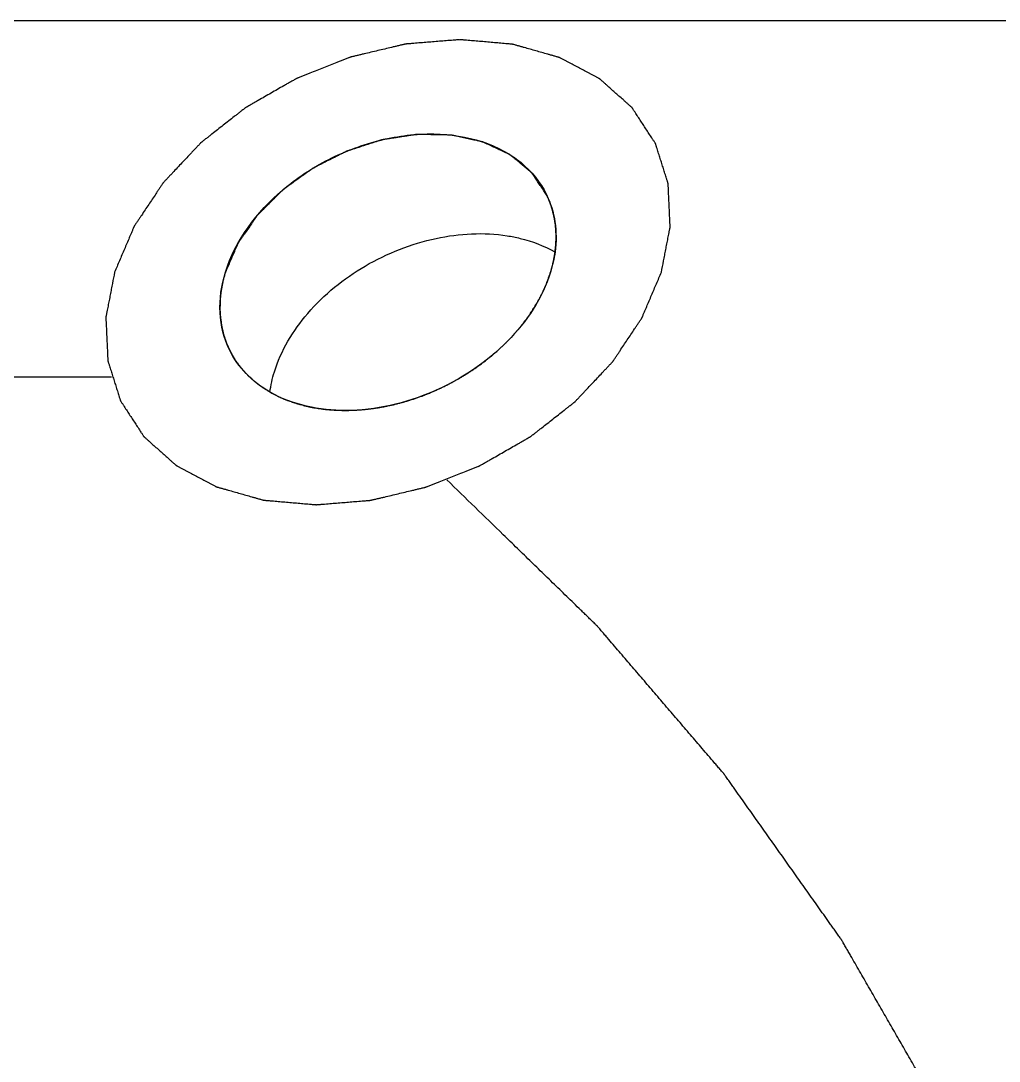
# Model space of a CAD drawing. Header units: millimetres. Extents: x 0 to 420, y 0 to 297.
# Drawn here: x 109.71 to 115.81, y 235.96 to 242.45 of the extents above; entities that cross this region are included whole.
import ezdxf

# ---------------------------------------------------------------- set-up
doc = ezdxf.new("R2010")
doc.units = ezdxf.units.MM
doc.header["$LTSCALE"] = 23.1
doc.layers.get('0').update_dxf_attribs({"linetype": 'CONTINUOUS'})

msp = doc.modelspace()

# ---------------------------------------------------------------- linework, layer by layer
at = {"color": 7, "linetype": 'CONTINUOUS'}
msp.add_line((116.1939, 242.447), (108.3429, 242.447), dxfattribs=at)
at = {"color": 4, "linetype": 'CONTINUOUS'}
msp.add_line((110.2758, 240.2262), (85.6849, 240.2262), dxfattribs=at)
for points, knots in [([(113.7024, 240.8803), (113.707, 240.9038), (113.7138, 240.939), (113.7229, 240.9859), (113.7297, 241.0211), (113.7365, 241.0563), (113.7422, 241.0856), (113.7467, 241.109), (113.7496, 241.1237), (113.7518, 241.1354), (113.7535, 241.1442), (113.7549, 241.1515), (113.756, 241.1567), (113.7565, 241.1596), (113.7571, 241.1618), (113.7568, 241.1639), (113.7567, 241.1668), (113.7565, 241.1717), (113.7562, 241.1787), (113.7558, 241.1872), (113.7553, 241.1985), (113.7546, 241.2126), (113.7536, 241.2351), (113.7523, 241.2633), (113.7507, 241.2972), (113.7492, 241.331), (113.7479, 241.3592), (113.7468, 241.3818), (113.7462, 241.3959), (113.7457, 241.4072), (113.7453, 241.4156), (113.7449, 241.4227), (113.7448, 241.4276), (113.7446, 241.4304), (113.7447, 241.4326), (113.7438, 241.4345), (113.7431, 241.4371), (113.7416, 241.4417), (113.7396, 241.4482), (113.7371, 241.456), (113.7338, 241.4664), (113.7297, 241.4794), (113.7231, 241.5002), (113.7149, 241.5262), (113.705, 241.5574), (113.6952, 241.5886), (113.6869, 241.6147), (113.6803, 241.6355), (113.6762, 241.6485), (113.6729, 241.6589), (113.6705, 241.6667), (113.6684, 241.6732), (113.667, 241.6777), (113.6661, 241.6803), (113.6657, 241.6823), (113.6644, 241.684), (113.6629, 241.6864), (113.6602, 241.6904), (113.6565, 241.6962), (113.6519, 241.7032), (113.6458, 241.7125), (113.6383, 241.7241), (113.6261, 241.7426), (113.611, 241.7658), (113.5928, 241.7937), (113.5746, 241.8215), (113.5594, 241.8447), (113.5473, 241.8633), (113.5397, 241.8749), (113.5336, 241.8842), (113.5291, 241.8911), (113.5253, 241.8969), (113.5227, 241.901), (113.5211, 241.9033), (113.5201, 241.9051), (113.5184, 241.9064), (113.5163, 241.9083), (113.5126, 241.9116), (113.5074, 241.9163), (113.5011, 241.9219), (113.4927, 241.9294), (113.4822, 241.9387), (113.4654, 241.9537), (113.4444, 241.9724), (113.4192, 241.9948), (113.3941, 242.0172), (113.3731, 242.0359), (113.3563, 242.0509), (113.3458, 242.0603), (113.3374, 242.0677), (113.3311, 242.0733), (113.3258, 242.078), (113.3222, 242.0813), (113.32, 242.0831), (113.3186, 242.0847), (113.3165, 242.0856), (113.3139, 242.087), (113.3093, 242.0894), (113.3028, 242.0929), (113.2949, 242.0971), (113.2844, 242.1027), (113.2713, 242.1096), (113.2503, 242.1208), (113.2241, 242.1347), (113.1926, 242.1514), (113.1611, 242.1681), (113.1349, 242.182), (113.1139, 242.1932), (113.1008, 242.2001), (113.0903, 242.2057), (113.0825, 242.2099), (113.0759, 242.2133), (113.0713, 242.2158), (113.0687, 242.2171), (113.0668, 242.2183), (113.0644, 242.2188), (113.0614, 242.2197), (113.056, 242.2212), (113.0484, 242.2234), (113.0393, 242.226), (113.0271, 242.2294), (113.0119, 242.2337), (112.9875, 242.2406), (112.957, 242.2492), (112.9205, 242.2596), (112.8839, 242.2699), (112.8535, 242.2785), (112.8291, 242.2854), (112.8139, 242.2897), (112.8017, 242.2931), (112.7925, 242.2957), (112.7849, 242.2979), (112.7796, 242.2994), (112.7765, 242.3002), (112.7743, 242.301), (112.7717, 242.3011), (112.7683, 242.3014), (112.7623, 242.3019), (112.7538, 242.3027), (112.7435, 242.3036), (112.7298, 242.3048), (112.7128, 242.3063), (112.6854, 242.3086), (112.6513, 242.3116), (112.6103, 242.3152), (112.5693, 242.3188), (112.5351, 242.3217), (112.5078, 242.3241), (112.4907, 242.3256), (112.477, 242.3268), (112.4668, 242.3277), (112.4582, 242.3284), (112.4523, 242.329), (112.4488, 242.3292), (112.4463, 242.3296), (112.4436, 242.3292), (112.4401, 242.329), (112.4339, 242.3285), (112.4251, 242.3278), (112.4145, 242.3269), (112.4003, 242.3258), (112.3826, 242.3243), (112.3543, 242.322), (112.319, 242.3191), (112.2765, 242.3157), (112.2341, 242.3122), (112.1987, 242.3094), (112.1704, 242.3071), (112.1528, 242.3056), (112.1386, 242.3045), (112.128, 242.3036), (112.1192, 242.3029), (112.113, 242.3024), (112.1094, 242.3021), (112.1068, 242.302), (112.1041, 242.3012), (112.1005, 242.3004), (112.0943, 242.2989), (112.0853, 242.2968), (112.0746, 242.2942), (112.0603, 242.2908), (112.0424, 242.2866), (112.0137, 242.2798), (111.9779, 242.2712), (111.935, 242.261), (111.892, 242.2508), (111.8562, 242.2423), (111.8276, 242.2355), (111.8097, 242.2312), (111.7954, 242.2278), (111.7846, 242.2253), (111.7757, 242.2231), (111.7694, 242.2217), (111.7659, 242.2208), (111.7631, 242.2203), (111.7606, 242.2191), (111.7571, 242.2177), (111.751, 242.2153), (111.7422, 242.2119), (111.7318, 242.2077), (111.7178, 242.2022), (111.7004, 242.1953), (111.6725, 242.1842), (111.6377, 242.1704), (111.5958, 242.1538), (111.554, 242.1372), (111.5191, 242.1233), (111.4912, 242.1123), (111.4738, 242.1053), (111.4599, 242.0998), (111.4494, 242.0957), (111.4407, 242.0922), (111.4346, 242.0898), (111.4311, 242.0884), (111.4285, 242.0875), (111.426, 242.0859), (111.4227, 242.0841), (111.4169, 242.0807), (111.4086, 242.076), (111.3987, 242.0703), (111.3854, 242.0627), (111.3688, 242.0532), (111.3423, 242.038), (111.3091, 242.019), (111.2694, 241.9962), (111.2296, 241.9734), (111.1964, 241.9544), (111.1699, 241.9392), (111.1533, 241.9297), (111.1401, 241.9221), (111.1301, 241.9164), (111.1218, 241.9117), (111.116, 241.9084), (111.1127, 241.9064), (111.1101, 241.9051), (111.1081, 241.9033), (111.1051, 241.9011), (111.1001, 241.8971), (111.0928, 241.8914), (111.0841, 241.8846), (111.0725, 241.8754), (111.058, 241.8641), (111.0348, 241.8459), (111.0057, 241.8231), (110.9709, 241.7958), (110.9361, 241.7685), (110.9071, 241.7457), (110.8839, 241.7275), (110.8693, 241.7161), (110.8577, 241.707), (110.849, 241.7002), (110.8418, 241.6945), (110.8367, 241.6905), (110.8338, 241.6882), (110.8315, 241.6866), (110.8298, 241.6845), (110.8273, 241.682), (110.8231, 241.6774), (110.817, 241.6709), (110.8097, 241.6631), (110.7999, 241.6527), (110.7877, 241.6398), (110.7682, 241.619), (110.7438, 241.593), (110.7145, 241.5619), (110.6853, 241.5307), (110.6609, 241.5047), (110.6413, 241.484), (110.6291, 241.471), (110.6194, 241.4606), (110.6121, 241.4528), (110.606, 241.4463), (110.6017, 241.4418), (110.5993, 241.4392), (110.5973, 241.4373), (110.5961, 241.4351), (110.5941, 241.4323), (110.5909, 241.4274), (110.5861, 241.4203), (110.5805, 241.4119), (110.573, 241.4006), (110.5635, 241.3865), (110.5485, 241.364), (110.5296, 241.3358), (110.507, 241.302), (110.4844, 241.2682), (110.4656, 241.24), (110.4505, 241.2175), (110.4411, 241.2034), (110.4336, 241.1921), (110.4279, 241.1837), (110.4232, 241.1766), (110.4199, 241.1717), (110.4181, 241.1689), (110.4165, 241.1668), (110.4157, 241.1645), (110.4144, 241.1616), (110.4122, 241.1563), (110.409, 241.1489), (110.4052, 241.1399), (110.4001, 241.128), (110.3937, 241.1131), (110.3835, 241.0892), (110.3708, 241.0594), (110.3556, 241.0236), (110.3403, 240.9878), (110.3199, 240.94), (110.3047, 240.9042), (110.2945, 240.8803)], [0, 0, 0, 0, 0.015625, 0.023438, 0.03125, 0.039062, 0.046875, 0.050781, 0.054688, 0.056641, 0.058594, 0.060547, 0.061523, 0.062012, 0.0625, 0.062988, 0.063477, 0.064453, 0.066406, 0.068359, 0.070312, 0.074219, 0.078125, 0.085938, 0.09375, 0.101562, 0.109375, 0.113281, 0.117188, 0.119141, 0.121094, 0.123047, 0.124023, 0.124512, 0.125, 0.125488, 0.125977, 0.126953, 0.128906, 0.130859, 0.132812, 0.136719, 0.140625, 0.148438, 0.15625, 0.164062, 0.171875, 0.175781, 0.179688, 0.181641, 0.183594, 0.185547, 0.186523, 0.187012, 0.1875, 0.187988, 0.188477, 0.189453, 0.191406, 0.193359, 0.195312, 0.199219, 0.203125, 0.210938, 0.21875, 0.226562, 0.234375, 0.238281, 0.242188, 0.244141, 0.246094, 0.248047, 0.249023, 0.249512, 0.25, 0.250488, 0.250977, 0.251953, 0.253906, 0.255859, 0.257812, 0.261719, 0.265625, 0.273438, 0.28125, 0.289062, 0.296875, 0.300781, 0.304688, 0.306641, 0.308594, 0.310547, 0.311523, 0.312012, 0.3125, 0.312988, 0.313477, 0.314453, 0.316406, 0.318359, 0.320312, 0.324219, 0.328125, 0.335938, 0.34375, 0.351562, 0.359375, 0.363281, 0.367188, 0.369141, 0.371094, 0.373047, 0.374023, 0.374512, 0.375, 0.375488, 0.375977, 0.376953, 0.378906, 0.380859, 0.382812, 0.386719, 0.390625, 0.398438, 0.40625, 0.414062, 0.421875, 0.425781, 0.429688, 0.431641, 0.433594, 0.435547, 0.436523, 0.437012, 0.4375, 0.437988, 0.438477, 0.439453, 0.441406, 0.443359, 0.445312, 0.449219, 0.453125, 0.460938, 0.46875, 0.476562, 0.484375, 0.488281, 0.492188, 0.494141, 0.496094, 0.498047, 0.499023, 0.499512, 0.5, 0.500488, 0.500977, 0.501953, 0.503906, 0.505859, 0.507812, 0.511719, 0.515625, 0.523438, 0.53125, 0.539062, 0.546875, 0.550781, 0.554688, 0.556641, 0.558594, 0.560547, 0.561523, 0.562012, 0.5625, 0.562988, 0.563477, 0.564453, 0.566406, 0.568359, 0.570312, 0.574219, 0.578125, 0.585938, 0.59375, 0.601562, 0.609375, 0.613281, 0.617188, 0.619141, 0.621094, 0.623047, 0.624023, 0.624512, 0.625, 0.625488, 0.625977, 0.626953, 0.628906, 0.630859, 0.632812, 0.636719, 0.640625, 0.648438, 0.65625, 0.664062, 0.671875, 0.675781, 0.679688, 0.681641, 0.683594, 0.685547, 0.686523, 0.687012, 0.6875, 0.687988, 0.688477, 0.689453, 0.691406, 0.693359, 0.695312, 0.699219, 0.703125, 0.710938, 0.71875, 0.726562, 0.734375, 0.738281, 0.742188, 0.744141, 0.746094, 0.748047, 0.749023, 0.749512, 0.75, 0.750488, 0.750977, 0.751953, 0.753906, 0.755859, 0.757812, 0.761719, 0.765625, 0.773438, 0.78125, 0.789062, 0.796875, 0.800781, 0.804688, 0.806641, 0.808594, 0.810547, 0.811523, 0.812012, 0.8125, 0.812988, 0.813477, 0.814453, 0.816406, 0.818359, 0.820312, 0.824219, 0.828125, 0.835938, 0.84375, 0.851562, 0.859375, 0.863281, 0.867188, 0.869141, 0.871094, 0.873047, 0.874023, 0.874512, 0.875, 0.875488, 0.875977, 0.876953, 0.878906, 0.880859, 0.882812, 0.886719, 0.890625, 0.898438, 0.90625, 0.914062, 0.921875, 0.925781, 0.929688, 0.931641, 0.933594, 0.935547, 0.936523, 0.937012, 0.9375, 0.937988, 0.938477, 0.939453, 0.941406, 0.943359, 0.945312, 0.949219, 0.953125, 0.960938, 0.96875, 0.976562, 0.984375, 1, 1, 1, 1]), ([(112.9873, 241.3623), (112.9756, 241.3795), (112.958, 241.4054), (112.9376, 241.4356), (112.9259, 241.4528), (112.9171, 241.4658), (112.9098, 241.4765), (112.904, 241.4852), (112.9003, 241.4905), (112.8974, 241.4949), (112.8955, 241.4975), (112.8942, 241.4998), (112.8927, 241.5011), (112.8911, 241.5024), (112.8879, 241.5051), (112.8832, 241.509), (112.8768, 241.5143), (112.8705, 241.5196), (112.862, 241.5266), (112.8473, 241.5389), (112.8261, 241.5565), (112.805, 241.5741), (112.7902, 241.5864), (112.7818, 241.5934), (112.7755, 241.5987), (112.7691, 241.6039), (112.7644, 241.6079), (112.7612, 241.6105), (112.7596, 241.6119), (112.758, 241.6131), (112.7552, 241.6142), (112.7519, 241.6158), (112.7466, 241.6183), (112.74, 241.6214), (112.7294, 241.6264), (112.7162, 241.6326), (112.7003, 241.64), (112.6844, 241.6475), (112.6685, 241.6549), (112.6526, 241.6623), (112.6367, 241.6698), (112.6235, 241.676), (112.6129, 241.6809), (112.6049, 241.6847), (112.5983, 241.6878), (112.5937, 241.69), (112.591, 241.6911), (112.5891, 241.6922), (112.5867, 241.6926), (112.5837, 241.6933), (112.5783, 241.6944), (112.5707, 241.6961), (112.5615, 241.6981), (112.5492, 241.7008), (112.5339, 241.7041), (112.5155, 241.7081), (112.4971, 241.7121), (112.4787, 241.7161), (112.4603, 241.7201), (112.4419, 241.7242), (112.4266, 241.7275), (112.4143, 241.7302), (112.4067, 241.7318), (112.4005, 241.7332), (112.3967, 241.734), (112.3937, 241.7347), (112.3904, 241.7349), (112.3845, 241.735), (112.3762, 241.7352), (112.3628, 241.7354), (112.3461, 241.7357), (112.3193, 241.7363), (112.2859, 241.7369), (112.2524, 241.7375), (112.2257, 241.7381), (112.209, 241.7384), (112.1956, 241.7387), (112.1872, 241.7388), (112.1814, 241.739), (112.178, 241.7389), (112.1746, 241.7383), (112.1703, 241.7377), (112.1635, 241.7366), (112.155, 241.7353), (112.1413, 241.7332), (112.1242, 241.7305), (112.1038, 241.7274), (112.0833, 241.7242), (112.0628, 241.721), (112.0423, 241.7179), (112.0218, 241.7147), (112.0048, 241.712), (111.9911, 241.7099), (111.9809, 241.7084), (111.9723, 241.707), (111.9664, 241.7061), (111.9629, 241.7055), (111.9604, 241.7053), (111.9578, 241.7043), (111.9544, 241.7033), (111.9483, 241.7013), (111.9397, 241.6985), (111.9294, 241.6952), (111.9156, 241.6907), (111.8984, 241.6851), (111.8777, 241.6785), (111.8571, 241.6718), (111.8364, 241.6651), (111.8158, 241.6584), (111.7951, 241.6517), (111.7779, 241.6462), (111.7641, 241.6417), (111.7555, 241.6389), (111.7486, 241.6367), (111.7443, 241.6353), (111.7408, 241.6342), (111.7376, 241.6327), (111.7319, 241.6298), (111.7237, 241.6257), (111.7107, 241.6191), (111.6944, 241.6109), (111.6683, 241.5977), (111.6357, 241.5812), (111.6031, 241.5648), (111.577, 241.5516), (111.5607, 241.5434), (111.5476, 241.5368), (111.5395, 241.5327), (111.5337, 241.5298), (111.5305, 241.5281), (111.5277, 241.5259), (111.524, 241.5233), (111.5181, 241.5191), (111.5108, 241.5139), (111.4991, 241.5054), (111.4844, 241.4949), (111.4668, 241.4823), (111.4492, 241.4697), (111.4316, 241.4571), (111.4141, 241.4445), (111.3965, 241.4318), (111.3818, 241.4213), (111.3701, 241.4129), (111.3613, 241.4066), (111.354, 241.4013), (111.3488, 241.3977), (111.3459, 241.3955), (111.3436, 241.3941), (111.3419, 241.3921), (111.3394, 241.3897), (111.3351, 241.3853), (111.3289, 241.3792), (111.3215, 241.3718), (111.3116, 241.3619), (111.2993, 241.3496), (111.2845, 241.3348), (111.2696, 241.32), (111.2548, 241.3052), (111.24, 241.2904), (111.2252, 241.2756), (111.2129, 241.2633), (111.203, 241.2534), (111.1968, 241.2473), (111.1918, 241.2424), (111.1888, 241.2392), (111.1862, 241.2368), (111.1842, 241.2342), (111.181, 241.2294), (111.1762, 241.2226), (111.1686, 241.2117), (111.1591, 241.1981), (111.144, 241.1764), (111.125, 241.1492), (111.1061, 241.1221), (111.0909, 241.1003), (111.0814, 241.0868), (111.0738, 241.0759), (111.0691, 241.0691), (111.0658, 241.0644), (111.064, 241.0616), (111.0629, 241.0587), (111.0613, 241.0552), (111.0588, 241.0495), (111.0557, 241.0424), (111.0508, 241.031), (111.0446, 241.0168), (111.0372, 240.9998), (111.0273, 240.977), (111.01, 240.9372), (110.9952, 240.9031), (110.9853, 240.8803)], [0, 0, 0, 0, 0.03125, 0.046875, 0.054688, 0.0625, 0.070312, 0.074219, 0.078125, 0.080078, 0.082031, 0.083008, 0.083984, 0.084961, 0.085938, 0.089844, 0.09375, 0.097656, 0.101562, 0.109375, 0.125, 0.140625, 0.148438, 0.152344, 0.15625, 0.160156, 0.164062, 0.165039, 0.166016, 0.166992, 0.167969, 0.169922, 0.171875, 0.175781, 0.179688, 0.1875, 0.195312, 0.203125, 0.210938, 0.21875, 0.226562, 0.234375, 0.238281, 0.242188, 0.246094, 0.248047, 0.249023, 0.25, 0.250977, 0.251953, 0.253906, 0.257812, 0.261719, 0.265625, 0.273438, 0.28125, 0.289062, 0.296875, 0.304688, 0.3125, 0.320312, 0.324219, 0.328125, 0.330078, 0.332031, 0.333008, 0.333984, 0.335938, 0.339844, 0.34375, 0.351562, 0.359375, 0.375, 0.390625, 0.398438, 0.40625, 0.410156, 0.414062, 0.416016, 0.416992, 0.417969, 0.419922, 0.421875, 0.425781, 0.429688, 0.4375, 0.445312, 0.453125, 0.460938, 0.46875, 0.476562, 0.484375, 0.488281, 0.492188, 0.496094, 0.498047, 0.499023, 0.5, 0.500977, 0.501953, 0.503906, 0.507812, 0.511719, 0.515625, 0.523438, 0.53125, 0.539062, 0.546875, 0.554688, 0.5625, 0.570312, 0.574219, 0.578125, 0.580078, 0.582031, 0.583008, 0.583984, 0.585938, 0.589844, 0.59375, 0.601562, 0.609375, 0.625, 0.640625, 0.648438, 0.65625, 0.660156, 0.664062, 0.666016, 0.666992, 0.667969, 0.669922, 0.671875, 0.675781, 0.679688, 0.6875, 0.695312, 0.703125, 0.710938, 0.71875, 0.726562, 0.734375, 0.738281, 0.742188, 0.746094, 0.748047, 0.749023, 0.75, 0.750977, 0.751953, 0.753906, 0.757812, 0.761719, 0.765625, 0.773438, 0.78125, 0.789062, 0.796875, 0.804688, 0.8125, 0.820312, 0.824219, 0.828125, 0.830078, 0.832031, 0.833008, 0.833984, 0.835938, 0.839844, 0.84375, 0.851562, 0.859375, 0.875, 0.890625, 0.898438, 0.90625, 0.910156, 0.914062, 0.916016, 0.916992, 0.917969, 0.919922, 0.921875, 0.925781, 0.929688, 0.9375, 0.945312, 0.953125, 0.96875, 1, 1, 1, 1]), ([(113.0414, 241.177), (113.0408, 241.1808), (113.0397, 241.1885), (113.0382, 241.1982), (113.0372, 241.2049), (113.0366, 241.2088), (113.0357, 241.213), (113.0347, 241.2181), (113.0334, 241.2243), (113.0322, 241.2306), (113.0311, 241.2357), (113.0303, 241.2399), (113.0294, 241.2437), (113.0277, 241.2502), (113.0257, 241.2576), (113.0238, 241.2651), (113.0225, 241.2705), (113.0204, 241.2767), (113.0179, 241.2846), (113.0153, 241.2925), (113.0131, 241.2995), (113.0118, 241.3034), (113.0104, 241.3069), (113.0088, 241.3114), (113.0067, 241.3167), (113.0047, 241.3221), (113.0029, 241.3266), (113.0017, 241.3301), (113, 241.3339), (112.9969, 241.3408), (112.9925, 241.3505), (112.989, 241.3584), (112.9873, 241.3623)], [0, 0, 0, 0, 0.0625, 0.125, 0.15625, 0.171875, 0.1875, 0.21875, 0.25, 0.28125, 0.3125, 0.328125, 0.34375, 0.375, 0.4375, 0.46875, 0.5, 0.53125, 0.5625, 0.625, 0.65625, 0.671875, 0.6875, 0.71875, 0.75, 0.78125, 0.8125, 0.828125, 0.84375, 0.875, 0.9375, 1, 1, 1, 1]), ([(113.0448, 241.0595), (113.0449, 241.0617), (113.0452, 241.0661), (113.0454, 241.0716), (113.0456, 241.0759), (113.0457, 241.0809), (113.0458, 241.0873), (113.046, 241.095), (113.046, 241.1026), (113.0458, 241.1102), (113.0458, 241.1179), (113.0454, 241.1254), (113.0452, 241.1317), (113.045, 241.1368), (113.0447, 241.1402), (113.0445, 241.1434), (113.0443, 241.1466), (113.044, 241.1498), (113.0438, 241.1525), (113.0437, 241.1546), (113.0434, 241.1572), (113.0429, 241.162), (113.0422, 241.1688), (113.0416, 241.1742), (113.0414, 241.177)], [0, 0, 0, 0, 0.0625, 0.125, 0.15625, 0.1875, 0.25, 0.3125, 0.375, 0.4375, 0.5, 0.5625, 0.625, 0.65625, 0.6875, 0.71875, 0.75, 0.78125, 0.8125, 0.828125, 0.84375, 0.875, 0.9375, 1, 1, 1, 1]), ([(113.0396, 241.0056), (113.0407, 241.0145), (113.0424, 241.0279), (113.0437, 241.0433), (113.0444, 241.0523), (113.0447, 241.0571), (113.0448, 241.0595)], [0, 0, 0, 0, 0.5, 0.75, 0.875, 1, 1, 1, 1]), ([(113.0116, 240.8803), (113.0123, 240.8826), (113.0136, 240.8871), (113.0153, 240.8928), (113.0166, 240.8972), (113.0177, 240.901), (113.0188, 240.905), (113.0202, 240.9102), (113.022, 240.9168), (113.0239, 240.9247), (113.0258, 240.9326), (113.0278, 240.9404), (113.0294, 240.9483), (113.0317, 240.9588), (113.0336, 240.9693), (113.0353, 240.9784), (113.0363, 240.9837), (113.0371, 240.9897), (113.0382, 240.9969), (113.0391, 241.0027), (113.0396, 241.0056)], [0, 0, 0, 0, 0.0625, 0.125, 0.15625, 0.1875, 0.21875, 0.25, 0.3125, 0.375, 0.4375, 0.5, 0.5625, 0.625, 0.75, 0.8125, 0.84375, 0.875, 0.9375, 1, 1, 1, 1]), ([(110.2945, 240.8803), (110.29, 240.8569), (110.2831, 240.8217), (110.274, 240.7748), (110.2672, 240.7396), (110.2604, 240.7044), (110.2547, 240.6751), (110.2502, 240.6516), (110.2473, 240.637), (110.2451, 240.6252), (110.2434, 240.6165), (110.242, 240.6091), (110.2409, 240.604), (110.2404, 240.6011), (110.2398, 240.5988), (110.2401, 240.5968), (110.2402, 240.5939), (110.2404, 240.589), (110.2407, 240.5819), (110.2411, 240.5735), (110.2416, 240.5622), (110.2423, 240.5481), (110.2433, 240.5255), (110.2446, 240.4973), (110.2462, 240.4635), (110.2477, 240.4296), (110.249, 240.4014), (110.2501, 240.3789), (110.2507, 240.3648), (110.2512, 240.3535), (110.2516, 240.345), (110.252, 240.338), (110.2522, 240.333), (110.2524, 240.3302), (110.2523, 240.3281), (110.2531, 240.3262), (110.2538, 240.3235), (110.2553, 240.319), (110.2573, 240.3125), (110.2598, 240.3047), (110.2631, 240.2943), (110.2672, 240.2813), (110.2738, 240.2605), (110.282, 240.2345), (110.2919, 240.2032), (110.3018, 240.172), (110.31, 240.146), (110.3166, 240.1252), (110.3207, 240.1122), (110.324, 240.1018), (110.3264, 240.094), (110.3285, 240.0875), (110.3299, 240.0829), (110.3308, 240.0804), (110.3312, 240.0783), (110.3325, 240.0767), (110.334, 240.0743), (110.3367, 240.0703), (110.3405, 240.0645), (110.345, 240.0575), (110.3511, 240.0482), (110.3587, 240.0366), (110.3708, 240.0181), (110.3859, 239.9949), (110.4041, 239.967), (110.4223, 239.9392), (110.4375, 239.916), (110.4496, 239.8974), (110.4572, 239.8858), (110.4633, 239.8765), (110.4678, 239.8695), (110.4716, 239.8638), (110.4742, 239.8597), (110.4758, 239.8574), (110.4768, 239.8555), (110.4785, 239.8543), (110.4806, 239.8523), (110.4843, 239.8491), (110.4895, 239.8444), (110.4958, 239.8388), (110.5042, 239.8313), (110.5147, 239.822), (110.5315, 239.807), (110.5525, 239.7883), (110.5777, 239.7659), (110.6029, 239.7434), (110.6238, 239.7247), (110.6406, 239.7098), (110.6511, 239.7004), (110.6595, 239.6929), (110.6658, 239.6873), (110.6711, 239.6827), (110.6747, 239.6794), (110.6769, 239.6775), (110.6783, 239.676), (110.6804, 239.6751), (110.683, 239.6737), (110.6876, 239.6713), (110.6941, 239.6678), (110.702, 239.6636), (110.7125, 239.658), (110.7256, 239.6511), (110.7466, 239.6399), (110.7728, 239.626), (110.8043, 239.6093), (110.8358, 239.5926), (110.862, 239.5787), (110.883, 239.5675), (110.8961, 239.5606), (110.9066, 239.555), (110.9145, 239.5508), (110.921, 239.5473), (110.9256, 239.5449), (110.9283, 239.5435), (110.9301, 239.5423), (110.9325, 239.5418), (110.9355, 239.5409), (110.9409, 239.5395), (110.9485, 239.5373), (110.9576, 239.5347), (110.9698, 239.5313), (110.985, 239.527), (111.0094, 239.5201), (111.0399, 239.5115), (111.0764, 239.5011), (111.113, 239.4908), (111.1435, 239.4822), (111.1678, 239.4753), (111.1831, 239.471), (111.1953, 239.4675), (111.2044, 239.4649), (111.212, 239.4628), (111.2173, 239.4613), (111.2204, 239.4605), (111.2226, 239.4597), (111.2253, 239.4596), (111.2286, 239.4592), (111.2346, 239.4587), (111.2432, 239.458), (111.2534, 239.4571), (111.2671, 239.4559), (111.2842, 239.4544), (111.3115, 239.452), (111.3457, 239.4491), (111.3867, 239.4455), (111.4276, 239.4419), (111.4618, 239.4389), (111.4891, 239.4365), (111.5062, 239.4351), (111.5199, 239.4339), (111.5301, 239.433), (111.5387, 239.4322), (111.5447, 239.4317), (111.5481, 239.4314), (111.5506, 239.4311), (111.5533, 239.4314), (111.5568, 239.4317), (111.563, 239.4322), (111.5719, 239.4329), (111.5825, 239.4338), (111.5966, 239.4349), (111.6143, 239.4364), (111.6426, 239.4387), (111.6779, 239.4415), (111.7204, 239.445), (111.7628, 239.4484), (111.7982, 239.4513), (111.8265, 239.4536), (111.8442, 239.455), (111.8583, 239.4562), (111.8689, 239.4571), (111.8778, 239.4578), (111.8839, 239.4583), (111.8875, 239.4586), (111.8901, 239.4587), (111.8928, 239.4595), (111.8964, 239.4603), (111.9027, 239.4618), (111.9116, 239.4639), (111.9223, 239.4664), (111.9367, 239.4699), (111.9546, 239.4741), (111.9832, 239.4809), (112.019, 239.4894), (112.0619, 239.4997), (112.1049, 239.5099), (112.1407, 239.5184), (112.1693, 239.5252), (112.1872, 239.5295), (112.2015, 239.5329), (112.2123, 239.5354), (112.2212, 239.5376), (112.2275, 239.539), (112.2311, 239.5399), (112.2338, 239.5404), (112.2364, 239.5416), (112.2399, 239.5429), (112.246, 239.5454), (112.2547, 239.5488), (112.2651, 239.553), (112.2791, 239.5585), (112.2965, 239.5654), (112.3244, 239.5765), (112.3593, 239.5903), (112.4011, 239.6069), (112.4429, 239.6235), (112.4778, 239.6373), (112.5057, 239.6484), (112.5231, 239.6553), (112.537, 239.6609), (112.5475, 239.665), (112.5562, 239.6685), (112.5623, 239.6709), (112.5658, 239.6723), (112.5685, 239.6732), (112.5709, 239.6748), (112.5742, 239.6766), (112.58, 239.68), (112.5883, 239.6847), (112.5983, 239.6904), (112.6115, 239.698), (112.6281, 239.7075), (112.6546, 239.7227), (112.6878, 239.7417), (112.7275, 239.7645), (112.7673, 239.7873), (112.8005, 239.8063), (112.827, 239.8214), (112.8436, 239.8309), (112.8568, 239.8385), (112.8668, 239.8442), (112.8751, 239.849), (112.8809, 239.8523), (112.8842, 239.8542), (112.8868, 239.8555), (112.8888, 239.8574), (112.8918, 239.8596), (112.8968, 239.8636), (112.9041, 239.8693), (112.9128, 239.8761), (112.9244, 239.8852), (112.9389, 239.8966), (112.9621, 239.9148), (112.9912, 239.9376), (113.026, 239.9649), (113.0608, 239.9922), (113.0898, 240.015), (113.1131, 240.0332), (113.1276, 240.0446), (113.1392, 240.0537), (113.1479, 240.0605), (113.1551, 240.0662), (113.1602, 240.0702), (113.1631, 240.0725), (113.1654, 240.0741), (113.1671, 240.0761), (113.1696, 240.0787), (113.1738, 240.0833), (113.1799, 240.0898), (113.1873, 240.0975), (113.197, 240.1079), (113.2092, 240.1209), (113.2287, 240.1417), (113.2531, 240.1676), (113.2824, 240.1988), (113.3117, 240.23), (113.3361, 240.2559), (113.3556, 240.2767), (113.3678, 240.2897), (113.3775, 240.3001), (113.3848, 240.3079), (113.3909, 240.3144), (113.3952, 240.3189), (113.3976, 240.3215), (113.3996, 240.3234), (113.4009, 240.3256), (113.4028, 240.3284), (113.4061, 240.3333), (113.4108, 240.3403), (113.4164, 240.3488), (113.424, 240.3601), (113.4334, 240.3741), (113.4484, 240.3967), (113.4673, 240.4249), (113.4899, 240.4587), (113.5125, 240.4925), (113.5313, 240.5206), (113.5464, 240.5432), (113.5558, 240.5573), (113.5633, 240.5685), (113.569, 240.577), (113.5737, 240.584), (113.577, 240.589), (113.5788, 240.5918), (113.5804, 240.5939), (113.5812, 240.5961), (113.5825, 240.5991), (113.5847, 240.6043), (113.5879, 240.6118), (113.5917, 240.6208), (113.5968, 240.6327), (113.6032, 240.6476), (113.6134, 240.6715), (113.6261, 240.7013), (113.6414, 240.7371), (113.6566, 240.7729), (113.677, 240.8207), (113.6922, 240.8565), (113.7024, 240.8803)], [0, 0, 0, 0, 0.015625, 0.023438, 0.03125, 0.039062, 0.046875, 0.050781, 0.054688, 0.056641, 0.058594, 0.060547, 0.061523, 0.062012, 0.0625, 0.062988, 0.063477, 0.064453, 0.066406, 0.068359, 0.070312, 0.074219, 0.078125, 0.085938, 0.09375, 0.101562, 0.109375, 0.113281, 0.117188, 0.119141, 0.121094, 0.123047, 0.124023, 0.124512, 0.125, 0.125488, 0.125977, 0.126953, 0.128906, 0.130859, 0.132812, 0.136719, 0.140625, 0.148438, 0.15625, 0.164062, 0.171875, 0.175781, 0.179688, 0.181641, 0.183594, 0.185547, 0.186523, 0.187012, 0.1875, 0.187988, 0.188477, 0.189453, 0.191406, 0.193359, 0.195312, 0.199219, 0.203125, 0.210938, 0.21875, 0.226562, 0.234375, 0.238281, 0.242188, 0.244141, 0.246094, 0.248047, 0.249023, 0.249512, 0.25, 0.250488, 0.250977, 0.251953, 0.253906, 0.255859, 0.257812, 0.261719, 0.265625, 0.273438, 0.28125, 0.289062, 0.296875, 0.300781, 0.304688, 0.306641, 0.308594, 0.310547, 0.311523, 0.312012, 0.3125, 0.312988, 0.313477, 0.314453, 0.316406, 0.318359, 0.320312, 0.324219, 0.328125, 0.335938, 0.34375, 0.351562, 0.359375, 0.363281, 0.367188, 0.369141, 0.371094, 0.373047, 0.374023, 0.374512, 0.375, 0.375488, 0.375977, 0.376953, 0.378906, 0.380859, 0.382812, 0.386719, 0.390625, 0.398438, 0.40625, 0.414062, 0.421875, 0.425781, 0.429688, 0.431641, 0.433594, 0.435547, 0.436523, 0.437012, 0.4375, 0.437988, 0.438477, 0.439453, 0.441406, 0.443359, 0.445312, 0.449219, 0.453125, 0.460938, 0.46875, 0.476562, 0.484375, 0.488281, 0.492188, 0.494141, 0.496094, 0.498047, 0.499023, 0.499512, 0.5, 0.500488, 0.500977, 0.501953, 0.503906, 0.505859, 0.507812, 0.511719, 0.515625, 0.523438, 0.53125, 0.539062, 0.546875, 0.550781, 0.554688, 0.556641, 0.558594, 0.560547, 0.561523, 0.562012, 0.5625, 0.562988, 0.563477, 0.564453, 0.566406, 0.568359, 0.570312, 0.574219, 0.578125, 0.585938, 0.59375, 0.601562, 0.609375, 0.613281, 0.617188, 0.619141, 0.621094, 0.623047, 0.624023, 0.624512, 0.625, 0.625488, 0.625977, 0.626953, 0.628906, 0.630859, 0.632812, 0.636719, 0.640625, 0.648438, 0.65625, 0.664062, 0.671875, 0.675781, 0.679688, 0.681641, 0.683594, 0.685547, 0.686523, 0.687012, 0.6875, 0.687988, 0.688477, 0.689453, 0.691406, 0.693359, 0.695312, 0.699219, 0.703125, 0.710938, 0.71875, 0.726562, 0.734375, 0.738281, 0.742188, 0.744141, 0.746094, 0.748047, 0.749023, 0.749512, 0.75, 0.750488, 0.750977, 0.751953, 0.753906, 0.755859, 0.757812, 0.761719, 0.765625, 0.773438, 0.78125, 0.789062, 0.796875, 0.800781, 0.804688, 0.806641, 0.808594, 0.810547, 0.811523, 0.812012, 0.8125, 0.812988, 0.813477, 0.814453, 0.816406, 0.818359, 0.820312, 0.824219, 0.828125, 0.835938, 0.84375, 0.851562, 0.859375, 0.863281, 0.867188, 0.869141, 0.871094, 0.873047, 0.874023, 0.874512, 0.875, 0.875488, 0.875977, 0.876953, 0.878906, 0.880859, 0.882812, 0.886719, 0.890625, 0.898438, 0.90625, 0.914062, 0.921875, 0.925781, 0.929688, 0.931641, 0.933594, 0.935547, 0.936523, 0.937012, 0.9375, 0.937988, 0.938477, 0.939453, 0.941406, 0.943359, 0.945312, 0.949219, 0.953125, 0.960938, 0.96875, 0.976562, 0.984375, 1, 1, 1, 1]), ([(110.9853, 240.8803), (110.9831, 240.8728), (110.9798, 240.8615), (110.9756, 240.8465), (110.9729, 240.8352), (110.97, 240.824), (110.9676, 240.8127), (110.9654, 240.8015), (110.9629, 240.7903), (110.9612, 240.7791), (110.9593, 240.7679), (110.9576, 240.7567), (110.9563, 240.7456), (110.9548, 240.7344), (110.9535, 240.7196), (110.9527, 240.7086), (110.9521, 240.7012)], [0, 0, 0, 0, 0.125, 0.1875, 0.25, 0.3125, 0.375, 0.4375, 0.5, 0.5625, 0.625, 0.6875, 0.75, 0.8125, 0.875, 1, 1, 1, 1]), ([(112.8607, 240.5873), (112.8647, 240.593), (112.8726, 240.6044), (112.8826, 240.6187), (112.8896, 240.6287), (112.8935, 240.6345), (112.8973, 240.6407), (112.9022, 240.6484), (112.9079, 240.6577), (112.9137, 240.6669), (112.9185, 240.6746), (112.9225, 240.6809), (112.9258, 240.6868), (112.9314, 240.6971), (112.938, 240.7089), (112.9437, 240.7192), (112.9469, 240.7251), (112.9494, 240.7294), (112.9516, 240.7343), (112.9547, 240.7405), (112.96, 240.7516), (112.9661, 240.7642), (112.9715, 240.7753), (112.9744, 240.7816), (112.9768, 240.7875), (112.98, 240.7951), (112.9837, 240.804), (112.9874, 240.813), (112.9905, 240.8205), (112.993, 240.8264), (112.9953, 240.8329), (112.9992, 240.8444), (113.0049, 240.8607), (113.0094, 240.8738), (113.0116, 240.8803)], [0, 0, 0, 0, 0.0625, 0.125, 0.15625, 0.171875, 0.1875, 0.21875, 0.25, 0.28125, 0.3125, 0.328125, 0.34375, 0.375, 0.4375, 0.46875, 0.484375, 0.5, 0.515625, 0.53125, 0.5625, 0.625, 0.65625, 0.671875, 0.6875, 0.71875, 0.75, 0.78125, 0.8125, 0.828125, 0.84375, 0.875, 0.9375, 1, 1, 1, 1]), ([(110.9521, 240.7012), (110.9519, 240.6946), (110.9517, 240.6815), (110.9514, 240.665), (110.9511, 240.6536), (110.951, 240.6469), (110.9516, 240.6401), (110.952, 240.6316), (110.9527, 240.6214), (110.9533, 240.6112), (110.9539, 240.6027), (110.9542, 240.5958), (110.9551, 240.5891), (110.9569, 240.5775), (110.9589, 240.5642), (110.9606, 240.5525), (110.9616, 240.5459), (110.9622, 240.5408), (110.9635, 240.5363), (110.9649, 240.5301), (110.9675, 240.5194), (110.9704, 240.5072), (110.9729, 240.4964), (110.9745, 240.4903), (110.9767, 240.484), (110.9793, 240.4762), (110.9825, 240.4668), (110.9856, 240.4574), (110.9883, 240.4496), (110.9902, 240.4433), (110.9928, 240.4372), (110.9975, 240.4266), (111.0042, 240.4115), (111.0095, 240.3994), (111.0122, 240.3933)], [0, 0, 0, 0, 0.0625, 0.125, 0.15625, 0.171875, 0.1875, 0.21875, 0.25, 0.28125, 0.3125, 0.328125, 0.34375, 0.375, 0.4375, 0.46875, 0.484375, 0.5, 0.515625, 0.53125, 0.5625, 0.625, 0.65625, 0.671875, 0.6875, 0.71875, 0.75, 0.78125, 0.8125, 0.828125, 0.84375, 0.875, 0.9375, 1, 1, 1, 1]), ([(112.6055, 240.328), (112.6113, 240.3328), (112.623, 240.3422), (112.6376, 240.354), (112.6478, 240.3622), (112.6536, 240.3671), (112.6596, 240.3724), (112.667, 240.3789), (112.6759, 240.3868), (112.6848, 240.3946), (112.6921, 240.4012), (112.6982, 240.4064), (112.7036, 240.4116), (112.7128, 240.4205), (112.7234, 240.4308), (112.7327, 240.4397), (112.7379, 240.4449), (112.7419, 240.4486), (112.7459, 240.4529), (112.7512, 240.4585), (112.7605, 240.4684), (112.7711, 240.4796), (112.7804, 240.4894), (112.7857, 240.4951), (112.793, 240.5038), (112.8043, 240.5168), (112.8153, 240.5299), (112.8229, 240.5385), (112.8275, 240.5444), (112.8355, 240.5548), (112.847, 240.5696), (112.8561, 240.5814), (112.8607, 240.5873)], [0, 0, 0, 0, 0.0625, 0.125, 0.15625, 0.171875, 0.1875, 0.21875, 0.25, 0.28125, 0.3125, 0.328125, 0.34375, 0.375, 0.4375, 0.46875, 0.484375, 0.5, 0.515625, 0.53125, 0.5625, 0.625, 0.65625, 0.671875, 0.6875, 0.75, 0.8125, 0.828125, 0.84375, 0.875, 0.9375, 1, 1, 1, 1]), ([(111.0122, 240.3933), (111.0128, 240.3921), (111.014, 240.3896), (111.0156, 240.3865), (111.0168, 240.3841), (111.0184, 240.3812), (111.0205, 240.3773), (111.0229, 240.3727), (111.0254, 240.3682), (111.0276, 240.3644), (111.0293, 240.3615), (111.0306, 240.359), (111.0316, 240.3574), (111.0331, 240.355), (111.0345, 240.3526), (111.0359, 240.3503), (111.0376, 240.3475), (111.04, 240.3437), (111.0427, 240.3394), (111.0468, 240.3331), (111.05, 240.3283), (111.0521, 240.3251)], [0, 0, 0, 0, 0.0625, 0.125, 0.15625, 0.1875, 0.25, 0.3125, 0.375, 0.4375, 0.46875, 0.5, 0.53125, 0.5625, 0.625, 0.65625, 0.6875, 0.75, 0.8125, 0.875, 1, 1, 1, 1]), ([(111.0521, 240.3251), (111.0554, 240.3207), (111.062, 240.3117), (111.0704, 240.3004), (111.0761, 240.2926), (111.0795, 240.2881), (111.0836, 240.2836), (111.0884, 240.2779), (111.0943, 240.2712), (111.1002, 240.2644), (111.1051, 240.2588), (111.109, 240.2541), (111.113, 240.25), (111.1201, 240.2431), (111.1282, 240.2351), (111.1352, 240.2281), (111.1393, 240.2241), (111.1422, 240.2211), (111.1459, 240.2181), (111.1505, 240.2141), (111.1587, 240.2072), (111.168, 240.1993), (111.1762, 240.1923), (111.1808, 240.1884), (111.1856, 240.1851), (111.1914, 240.1807), (111.1985, 240.1755), (111.2056, 240.1703), (111.2116, 240.166), (111.2161, 240.1625), (111.2201, 240.16), (111.2243, 240.1574), (111.2325, 240.1522), (111.2448, 240.1445), (111.2558, 240.1376), (111.2613, 240.1341)], [0, 0, 0, 0, 0.0625, 0.125, 0.15625, 0.171875, 0.1875, 0.21875, 0.25, 0.28125, 0.3125, 0.328125, 0.34375, 0.375, 0.4375, 0.46875, 0.484375, 0.5, 0.515625, 0.53125, 0.5625, 0.625, 0.65625, 0.671875, 0.6875, 0.71875, 0.75, 0.78125, 0.8125, 0.828125, 0.84375, 0.859375, 0.875, 0.9375, 1, 1, 1, 1]), ([(112.2744, 240.1341), (112.2814, 240.1373), (112.2954, 240.1436), (112.3129, 240.1515), (112.3252, 240.1569), (112.3322, 240.1602), (112.3396, 240.1639), (112.3486, 240.1685), (112.3632, 240.1758), (112.3778, 240.1831), (112.3924, 240.1905), (112.4065, 240.1985), (112.4208, 240.2064), (112.435, 240.2144), (112.4458, 240.2201), (112.4561, 240.2267), (112.47, 240.2351), (112.4838, 240.2437), (112.496, 240.2511), (112.5028, 240.2553), (112.509, 240.2596), (112.5169, 240.2649), (112.5264, 240.2713), (112.5359, 240.2777), (112.5438, 240.283), (112.5493, 240.2867), (112.5525, 240.2889), (112.5559, 240.2914), (112.56, 240.2945), (112.5701, 240.302), (112.5853, 240.3131), (112.5987, 240.3231), (112.6055, 240.328)], [0, 0, 0, 0, 0.0625, 0.125, 0.15625, 0.171875, 0.1875, 0.21875, 0.25, 0.3125, 0.34375, 0.375, 0.4375, 0.46875, 0.5, 0.53125, 0.5625, 0.625, 0.65625, 0.671875, 0.6875, 0.71875, 0.75, 0.78125, 0.8125, 0.828125, 0.835938, 0.84375, 0.859375, 0.875, 0.9375, 1, 1, 1, 1]), ([(111.2613, 240.1341), (111.2623, 240.1336), (111.2642, 240.1325), (111.2667, 240.131), (111.2685, 240.13), (111.2704, 240.1289), (111.2724, 240.1278), (111.2764, 240.1256), (111.2824, 240.1224), (111.2904, 240.1181), (111.2985, 240.114), (111.3047, 240.1109), (111.3088, 240.1089), (111.3105, 240.108), (111.3118, 240.1074), (111.3135, 240.1066), (111.3166, 240.1052), (111.3209, 240.1031), (111.3244, 240.1015), (111.3261, 240.1007)], [0, 0, 0, 0, 0.0625, 0.125, 0.15625, 0.1875, 0.21875, 0.25, 0.375, 0.5, 0.625, 0.75, 0.78125, 0.8125, 0.828125, 0.84375, 0.875, 0.9375, 1, 1, 1, 1]), ([(111.9143, 240.0321), (111.9216, 240.0333), (111.9362, 240.0357), (111.9545, 240.0388), (111.9672, 240.0409), (111.9746, 240.0422), (111.9824, 240.0439), (111.9921, 240.046), (112.0038, 240.0485), (112.0154, 240.0509), (112.0251, 240.053), (112.033, 240.0546), (112.0404, 240.0565), (112.0531, 240.0598), (112.0677, 240.0636), (112.0804, 240.0669), (112.0878, 240.0688), (112.0931, 240.0701), (112.099, 240.072), (112.1067, 240.0743), (112.1164, 240.0773), (112.1279, 240.0808), (112.1395, 240.0843), (112.1492, 240.0873), (112.1568, 240.0897), (112.1639, 240.0922), (112.1729, 240.0954), (112.1837, 240.0992), (112.1945, 240.103), (112.2035, 240.1062), (112.2098, 240.1083), (112.2134, 240.1097), (112.2174, 240.1113), (112.2222, 240.1132), (112.2338, 240.1178), (112.2512, 240.1248), (112.2667, 240.131), (112.2744, 240.1341)], [0, 0, 0, 0, 0.0625, 0.125, 0.15625, 0.171875, 0.1875, 0.21875, 0.25, 0.28125, 0.3125, 0.328125, 0.34375, 0.375, 0.4375, 0.46875, 0.484375, 0.5, 0.515625, 0.53125, 0.5625, 0.59375, 0.625, 0.65625, 0.671875, 0.6875, 0.71875, 0.75, 0.78125, 0.8125, 0.828125, 0.835938, 0.84375, 0.859375, 0.875, 0.9375, 1, 1, 1, 1]), ([(111.3261, 240.1007), (111.3304, 240.0988), (111.339, 240.0952), (111.3497, 240.0906), (111.3571, 240.0874), (111.3615, 240.0856), (111.3664, 240.0838), (111.3723, 240.0815), (111.382, 240.0779), (111.3915, 240.0743), (111.4012, 240.0708), (111.4111, 240.0678), (111.421, 240.0645), (111.4309, 240.0614), (111.4382, 240.0589), (111.446, 240.057), (111.4561, 240.0542), (111.4663, 240.0515), (111.4752, 240.049), (111.4803, 240.0477), (111.485, 240.0467), (111.4911, 240.0453), (111.4983, 240.0437), (111.5055, 240.0421), (111.5116, 240.0408), (111.5157, 240.0398), (111.5182, 240.0393), (111.5211, 240.0388), (111.5246, 240.0382), (111.533, 240.0367), (111.5457, 240.0344), (111.5569, 240.0324), (111.5625, 240.0314)], [0, 0, 0, 0, 0.0625, 0.125, 0.15625, 0.171875, 0.1875, 0.21875, 0.25, 0.3125, 0.34375, 0.375, 0.4375, 0.46875, 0.5, 0.53125, 0.5625, 0.625, 0.65625, 0.671875, 0.6875, 0.71875, 0.75, 0.78125, 0.8125, 0.828125, 0.835938, 0.84375, 0.859375, 0.875, 0.9375, 1, 1, 1, 1]), ([(111.5625, 240.0314), (111.5693, 240.0306), (111.5827, 240.0288), (111.5996, 240.0267), (111.6113, 240.0251), (111.6182, 240.0243), (111.6256, 240.0238), (111.6347, 240.0231), (111.6457, 240.0223), (111.6566, 240.0214), (111.6658, 240.0208), (111.6731, 240.0202), (111.6802, 240.0199), (111.6924, 240.0197), (111.7065, 240.0193), (111.7187, 240.019), (111.7258, 240.0188), (111.7309, 240.0186), (111.7368, 240.0188), (111.7443, 240.019), (111.7575, 240.0193), (111.7727, 240.0197), (111.7859, 240.02), (111.7935, 240.0202), (111.805, 240.0212), (111.8222, 240.0223), (111.8395, 240.0237), (111.8509, 240.0244), (111.8586, 240.0253), (111.872, 240.027), (111.8912, 240.0293), (111.9066, 240.0311), (111.9143, 240.0321)], [0, 0, 0, 0, 0.0625, 0.125, 0.15625, 0.171875, 0.1875, 0.21875, 0.25, 0.28125, 0.3125, 0.328125, 0.34375, 0.375, 0.4375, 0.46875, 0.484375, 0.5, 0.515625, 0.53125, 0.5625, 0.625, 0.65625, 0.671875, 0.6875, 0.75, 0.8125, 0.828125, 0.84375, 0.875, 0.9375, 1, 1, 1, 1]), ([(116.3396, 233.402), (116.315, 233.4728), (116.2658, 233.6146), (116.2042, 233.7918), (116.155, 233.9335), (116.1181, 234.0398), (116.0812, 234.1461), (116.0443, 234.2524), (116.0135, 234.341), (115.992, 234.403), (115.9797, 234.4384), (115.9705, 234.465), (115.9612, 234.4916), (115.9543, 234.5115), (115.9497, 234.5248), (115.9477, 234.5304), (115.9463, 234.5348), (115.9444, 234.5392), (115.9407, 234.5471), (115.9357, 234.5583), (115.9275, 234.5762), (115.9173, 234.5985), (115.9009, 234.6343), (115.8805, 234.6791), (115.856, 234.7328), (115.8233, 234.8044), (115.7824, 234.8939), (115.7334, 235.0013), (115.6844, 235.1086), (115.6354, 235.216), (115.5864, 235.3234), (115.5455, 235.4129), (115.5128, 235.4845), (115.4883, 235.5382), (115.4679, 235.583), (115.4515, 235.6188), (115.4413, 235.6411), (115.4332, 235.659), (115.428, 235.6702), (115.4245, 235.6781), (115.4224, 235.6825), (115.42, 235.6864), (115.4171, 235.6915), (115.4101, 235.7037), (115.3996, 235.7219), (115.3856, 235.7462), (115.3716, 235.7706), (115.3529, 235.803), (115.3202, 235.8597), (115.2735, 235.9408), (115.2175, 236.0381), (115.1615, 236.1353), (115.1055, 236.2326), (115.0495, 236.3299), (115.0028, 236.4109), (114.9654, 236.4758), (114.9374, 236.5244), (114.9094, 236.573), (114.8861, 236.6136), (114.8674, 236.646), (114.8557, 236.6663), (114.8464, 236.6825), (114.8394, 236.6946), (114.8335, 236.7048), (114.8295, 236.7119), (114.8271, 236.7159), (114.8255, 236.7189), (114.8232, 236.722), (114.8204, 236.726), (114.8154, 236.7331), (114.8082, 236.7432), (114.7996, 236.7553), (114.7882, 236.7714), (114.7739, 236.7916), (114.751, 236.8239), (114.7224, 236.8643), (114.6881, 236.9128), (114.6538, 236.9612), (114.608, 237.0258), (114.5508, 237.1066), (114.4822, 237.2035), (114.4135, 237.3004), (114.3449, 237.3973), (114.2763, 237.4942), (114.2191, 237.575), (114.179, 237.6315), (114.1561, 237.6638), (114.139, 237.688), (114.1218, 237.7123), (114.1089, 237.7304), (114.1004, 237.7426), (114.0968, 237.7476), (114.094, 237.7517), (114.0909, 237.7554), (114.0855, 237.7616), (114.0778, 237.7707), (114.0654, 237.7851), (114.05, 237.8031), (114.0253, 237.8319), (113.9944, 237.8679), (113.9574, 237.9111), (113.908, 237.9687), (113.8462, 238.0408), (113.7721, 238.1272), (113.698, 238.2136), (113.6239, 238.3001), (113.5498, 238.3865), (113.4881, 238.4585), (113.4387, 238.5161), (113.4017, 238.5594), (113.3708, 238.5954), (113.3461, 238.6242), (113.3306, 238.6422), (113.3183, 238.6566), (113.3106, 238.6656), (113.3052, 238.6719), (113.302, 238.6755), (113.2982, 238.6791), (113.2937, 238.6835), (113.2864, 238.6906), (113.2772, 238.6995), (113.2626, 238.7138), (113.2443, 238.7316), (113.2223, 238.7529), (113.193, 238.7814), (113.1417, 238.8313), (113.0684, 238.9025), (112.9805, 238.9879), (112.8926, 239.0734), (112.8047, 239.1589), (112.6875, 239.2728), (112.541, 239.4152), (112.4237, 239.5292), (112.3651, 239.5861)], [0, 0, 0, 0, 0.03125, 0.0625, 0.078125, 0.09375, 0.109375, 0.125, 0.140625, 0.148438, 0.152344, 0.15625, 0.160156, 0.164062, 0.165039, 0.166016, 0.166504, 0.166992, 0.167969, 0.169922, 0.171875, 0.175781, 0.179688, 0.1875, 0.195312, 0.203125, 0.21875, 0.234375, 0.25, 0.265625, 0.28125, 0.296875, 0.304688, 0.3125, 0.320312, 0.324219, 0.328125, 0.330078, 0.332031, 0.333008, 0.333496, 0.333984, 0.334961, 0.335938, 0.339844, 0.34375, 0.347656, 0.351562, 0.359375, 0.375, 0.390625, 0.40625, 0.421875, 0.4375, 0.453125, 0.460938, 0.46875, 0.476562, 0.484375, 0.488281, 0.492188, 0.494141, 0.496094, 0.498047, 0.499023, 0.499512, 0.5, 0.500488, 0.500977, 0.501953, 0.503906, 0.505859, 0.507812, 0.511719, 0.515625, 0.523438, 0.53125, 0.539062, 0.546875, 0.5625, 0.578125, 0.59375, 0.609375, 0.625, 0.640625, 0.648438, 0.652344, 0.65625, 0.660156, 0.664062, 0.665039, 0.666016, 0.666504, 0.666992, 0.667969, 0.669922, 0.671875, 0.675781, 0.679688, 0.6875, 0.695312, 0.703125, 0.71875, 0.734375, 0.75, 0.765625, 0.78125, 0.796875, 0.804688, 0.8125, 0.820312, 0.824219, 0.828125, 0.830078, 0.832031, 0.833008, 0.833496, 0.833984, 0.834961, 0.835938, 0.837891, 0.839844, 0.84375, 0.847656, 0.851562, 0.859375, 0.875, 0.890625, 0.90625, 0.921875, 0.9375, 0.96875, 1, 1, 1, 1])]:
    msp.add_open_spline(points, degree=3, knots=knots, dxfattribs=at)
at = {"color": 7, "linetype": 'CONTINUOUS'}
for points, knots in [([(110.9853, 240.8803), (111.0467, 241.079), (111.2563, 241.3538), (111.6241, 241.5948), (111.9471, 241.7158), (112.2756, 241.7562), (112.5805, 241.7118), (112.8333, 241.5823), (112.9489, 241.4406), (112.9862, 241.3645)], [0, 0, 0, 0, 0.251376, 0.390706, 0.530453, 0.664107, 0.786882, 0.897561, 1, 1, 1, 1]), ([(112.9862, 241.3645), (113.0124, 241.311), (113.0488, 241.1923), (113.0479, 241.0686), (113.0397, 241.0068)], [0, 0, 0, 0, 0.48908, 1, 1, 1, 1]), ([(111.2903, 240.2587), (111.3316, 240.3922), (111.4889, 240.6528), (111.8472, 240.941), (112.282, 241.1131), (112.5956, 241.1303), (112.7417, 241.1073)], [0, 0, 0, 0, 0.232612, 0.490511, 0.753891, 1, 1, 1, 1]), ([(112.7417, 241.1073), (112.7686, 241.1031), (112.871, 241.0827), (112.9705, 241.0451), (113.0374, 241.0068)], [0, 0, 0, 0, 0.261232, 1, 1, 1, 1]), ([(111.0107, 240.3962), (110.9758, 240.4675), (110.9351, 240.6325), (110.9602, 240.799), (110.9853, 240.8803)], [0, 0, 0, 0, 0.482778, 1, 1, 1, 1]), ([(113.0116, 240.8803), (112.9617, 240.7189), (112.7542, 240.4093), (112.2928, 240.1061), (111.7622, 239.9807), (111.4047, 240.0521), (111.2645, 240.1322)], [0, 0, 0, 0, 0.240407, 0.507622, 0.770183, 1, 1, 1, 1]), ([(111.2645, 240.1322), (111.2098, 240.1636), (111.11, 240.2393), (111.0373, 240.3419), (111.0107, 240.3962)], [0, 0, 0, 0, 0.51083, 1, 1, 1, 1])]:
    msp.add_open_spline(points, degree=3, knots=knots, dxfattribs=at)
for points in [[(113.0397, 241.0068), (113.0339, 240.964), (113.0244, 240.9216), (113.0116, 240.8803)], [(111.2623, 240.1322), (111.268, 240.175), (111.2776, 240.2175), (111.2903, 240.2587)]]:
    msp.add_open_spline(points, degree=3, dxfattribs=at)

doc.saveas('drawing.dxf')
